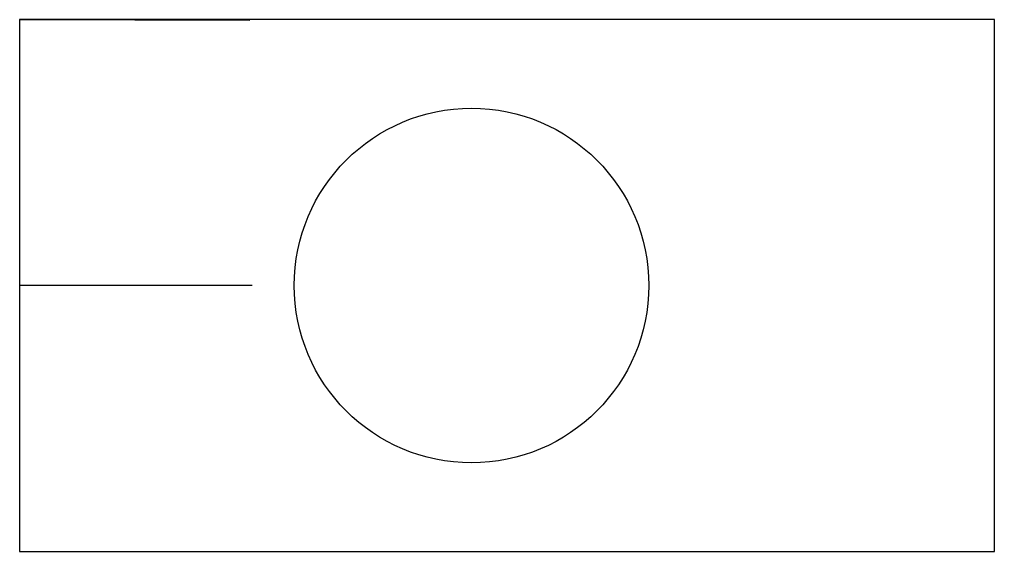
# Model space of a CAD drawing. Header units: millimetres. Extents: x 2063 to 2173, y 2351 to 2411.
import ezdxf

# ---------------------------------------------------------------- set-up
doc = ezdxf.new("R2010")
doc.units = ezdxf.units.MM

msp = doc.modelspace()

# ---------------------------------------------------------------- linework, layer by layer
for p, q in [((2062.74, 2411.18), (2088.74, 2411.11)), ((2089.01, 2381.18, 40), (2062.74, 2381.18, 40)), ((2088.74, 2351.18, 40), (2138.74, 2351.18, 40)), ((2088.79, 2351.18), (2138.79, 2351.18))]:
    msp.add_line(p, q)
msp.add_lwpolyline([(2062.74, 2351.18), (2172.74, 2351.18), (2172.74, 2411.18), (2062.74, 2411.18)], close=True)
msp.add_circle((2113.74, 2381.18, 50), 20)

doc.saveas('drawing.dxf')
